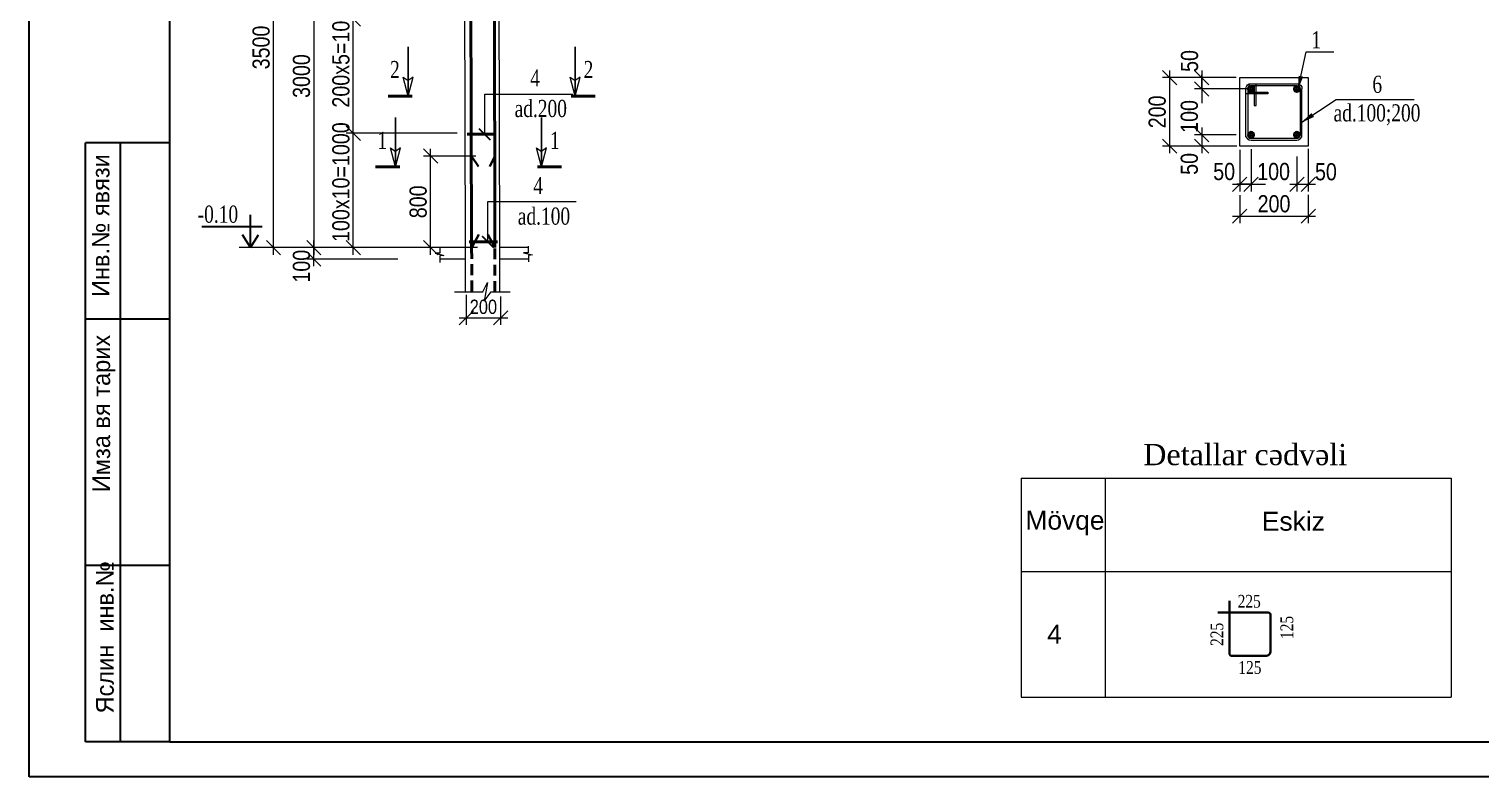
# Model space of a CAD drawing. Header units: millimetres. Extents: x -149347 to 251215, y -2929184 to -2541447.
# Drawn here: x -35444 to -10048, y -2742975 to -2729895 of the extents above; entities that cross this region are included whole.
import ezdxf

# ---------------------------------------------------------------- set-up
doc = ezdxf.new("R2010")
doc.units = ezdxf.units.MM
doc.linetypes.add('DASHED', pattern=[19.05, 12.7, -6.35])
for name, color, linetype, lineweight in [('(Text)', 7, 'Continuous', 0), ('ARMATUR', 7, 'Continuous', 30), ('cedvel  0.09', 7, 'Continuous', 13), ('Ishare xetleri', 95, 'Continuous', 5), ('olchu', 253, 'Continuous', 9), ('Xamut', 5, 'Continuous', 15), ('РАЗМЕРЫ', 80, 'Continuous', 9)]:
    doc.layers.add(name, color=color, linetype=linetype, lineweight=lineweight)
doc.layers.add('Text', color=7, linetype='Continuous')
doc.styles.add('400', font='times.ttf', dxfattribs={"width": 0.75, "height": 300})
doc.styles.add('75', font='txt.shx', dxfattribs={"width": 0.8, "height": 75})
doc.styles.add('Arial', font='arial.ttf')
doc.styles.add('CP_ATTR', font='A3TI(LA).TTF')
doc.styles.add('style1', font='A3TI(LA).TTF', dxfattribs={"height": 400})
doc.styles.add('style6', font='ARIALN.TTF', dxfattribs={"height": 300})
doc.styles.add('Times New  Roman', font='times.ttf')
doc.dimstyles.new('DIM_100', dxfattribs={"dimscale": 100, "dimtxt": 250, "dimasz": 2.5, "dimexe": 1.25, "dimexo": 0.625, "dimtad": 1, "dimdec": 0, "dimtxsty": 'style1', "dimblk": 'OBLIQUE', "dimcen": 2.5, "dimdle": 1.25, "dimclrd": 251, "dimclre": 251, "dimaunit": 1, "dimadec": 3, "dimazin": 0, "dimtfac": 1, "dimtdec": 0, "dimtmove": 1, "dimatfit": 3, "dimfxl": 1.25, "dimlwd": 5, "dimlwe": 5, "dimarcsym": 0})

# ---------------------------------------------------------------- blocks, each defined once
blk = doc.blocks.new('_Oblique')
at = {"color": 0, "linetype": 'ByBlock', "lineweight": -2}
blk.add_line((-0.5, -0.5), (0.5, 0.5), dxfattribs=at)
blk = doc.blocks.new('*D1392')
at = {"color": 251, "lineweight": 5, "ltscale": 80, "transparency": 16777216}
for p, q in [((-27797, -2734546), (-27797, -2735071)), ((-27197, -2734572), (-27197, -2735071))]:
    blk.add_line(p, q, dxfattribs=at)
at = {"color": 251, "linetype": 'ByBlock', "lineweight": 5, "ltscale": 80, "transparency": 16777216}
blk.add_line((-27922, -2734946), (-27072, -2734946), dxfattribs=at)
at = {"layer": 'Defpoints', "color": 0, "lineweight": 15, "ltscale": 80, "transparency": 16777216}
for p in [(-27797, -2734483), (-27197, -2734509), (-27197, -2734946)]:
    blk.add_point(p, dxfattribs=at)
at = {"color": 251, "lineweight": 5, "ltscale": 80, "transparency": 16777216, "xscale": 250, "yscale": 250, "zscale": 250, "rotation": 180}
blk.add_blockref('_Oblique', (-27797, -2734946), dxfattribs=at)
at = {"color": 251, "lineweight": 5, "ltscale": 80, "transparency": 16777216, "xscale": 250, "yscale": 250, "zscale": 250}
blk.add_blockref('_Oblique', (-27197, -2734946), dxfattribs=at)
at = {"color": 0, "lineweight": 15, "ltscale": 80, "transparency": 16777216, "insert": (-27497, -2734755), "char_height": 300, "attachment_point": 5, "style": 'style6'}
blk.add_mtext('{\\fArial Narrow|b0|i0|c238|p34;\\H0.83333x;200}', dxfattribs=at)
blk = doc.blocks.new('*D1394')
at = {"color": 251, "linetype": 'ByBlock', "lineweight": 5, "ltscale": 80, "transparency": 16777216}
blk.add_line((-30463, -2727593), (-30463, -2733843), dxfattribs=at)
at = {"color": 251, "lineweight": 5, "ltscale": 80, "transparency": 16777216}
for p, q in [((-30404, -2727718), (-30338, -2727718)), ((-30503, -2733718), (-30588, -2733718))]:
    blk.add_line(p, q, dxfattribs=at)
at = {"layer": 'Defpoints', "color": 0, "lineweight": 15, "ltscale": 80, "transparency": 16777216}
for p in [(-30466, -2727718), (-30463, -2733718), (-30441, -2733718)]:
    blk.add_point(p, dxfattribs=at)
at = {"color": 251, "lineweight": 5, "ltscale": 80, "transparency": 16777216, "xscale": 250, "yscale": 250, "zscale": 250}
for p, rotation in [((-30463, -2727718), 90), ((-30463, -2733718), 270)]:
    blk.add_blockref('_Oblique', p, dxfattribs=dict(at, rotation=rotation))
at = {"color": 0, "lineweight": 15, "ltscale": 80, "transparency": 16777216, "insert": (-30678, -2730718), "char_height": 300, "attachment_point": 5, "rotation": 90, "style": 'style6'}
blk.add_mtext('3000', dxfattribs=at)
blk = doc.blocks.new('*D1395')
at = {"color": 251, "lineweight": 5, "ltscale": 80, "transparency": 16777216}
for p, q in [((-31112, -2726718), (-31293, -2726718)), ((-31063, -2733718), (-31293, -2733718))]:
    blk.add_line(p, q, dxfattribs=at)
at = {"color": 251, "linetype": 'ByBlock', "lineweight": 5, "ltscale": 80, "transparency": 16777216}
blk.add_line((-31168, -2733843), (-31168, -2726593), dxfattribs=at)
at = {"layer": 'Defpoints', "color": 0, "lineweight": 15, "ltscale": 80, "transparency": 16777216}
for p in [(-31168, -2726718), (-31049, -2726718), (-31001, -2733718)]:
    blk.add_point(p, dxfattribs=at)
at = {"color": 251, "lineweight": 5, "ltscale": 80, "transparency": 16777216, "xscale": 250, "yscale": 250, "zscale": 250}
for p, rotation in [((-31168, -2726718), 90), ((-31168, -2733718), 270)]:
    blk.add_blockref('_Oblique', p, dxfattribs=dict(at, rotation=rotation))
at = {"color": 0, "lineweight": 15, "ltscale": 80, "transparency": 16777216, "insert": (-31384, -2730218), "char_height": 300, "attachment_point": 5, "rotation": 90, "style": 'style6'}
blk.add_mtext('3500', dxfattribs=at)
blk = doc.blocks.new('*D1396')
at = {"color": 251, "linetype": 'ByBlock', "lineweight": 5, "ltscale": 80, "transparency": 16777216}
blk.add_line((-30463, -2734043), (-30463, -2733593), dxfattribs=at)
at = {"color": 251, "lineweight": 5, "ltscale": 80, "transparency": 16777216}
for p, q in [((-28996, -2733718), (-30588, -2733718)), ((-28996, -2733918), (-30588, -2733918))]:
    blk.add_line(p, q, dxfattribs=at)
at = {"layer": 'Defpoints', "color": 0, "lineweight": 15, "ltscale": 80, "transparency": 16777216}
for p in [(-30463, -2733718), (-28933, -2733718), (-28933, -2733918)]:
    blk.add_point(p, dxfattribs=at)
at = {"color": 251, "lineweight": 5, "ltscale": 80, "transparency": 16777216, "xscale": 250, "yscale": 250, "zscale": 250}
for p, rotation in [((-30463, -2733718), 90), ((-30463, -2733918), 270)]:
    blk.add_blockref('_Oblique', p, dxfattribs=dict(at, rotation=rotation))
at = {"color": 0, "lineweight": 15, "ltscale": 80, "transparency": 16777216, "insert": (-30678, -2734043), "char_height": 300, "attachment_point": 5, "rotation": 90, "style": 'style6'}
blk.add_mtext('100', dxfattribs=at)
blk = doc.blocks.new('*D1397')
at = {"color": 251, "lineweight": 5, "ltscale": 80, "transparency": 16777216}
for p, q in [((-27629, -2732117), (-28546, -2732117)), ((-28434, -2733718), (-28546, -2733718))]:
    blk.add_line(p, q, dxfattribs=at)
at = {"color": 251, "linetype": 'ByBlock', "lineweight": 5, "ltscale": 80, "transparency": 16777216}
blk.add_line((-28421, -2733843), (-28421, -2731992), dxfattribs=at)
at = {"layer": 'Defpoints', "color": 0, "lineweight": 15, "ltscale": 80, "transparency": 16777216}
for p in [(-28421, -2732117), (-27566, -2732117), (-28372, -2733718)]:
    blk.add_point(p, dxfattribs=at)
at = {"color": 251, "lineweight": 5, "ltscale": 80, "transparency": 16777216, "xscale": 250, "yscale": 250, "zscale": 250}
for p, rotation in [((-28421, -2732117), 90), ((-28421, -2733718), 270)]:
    blk.add_blockref('_Oblique', p, dxfattribs=dict(at, rotation=rotation))
at = {"color": 0, "lineweight": 15, "ltscale": 80, "transparency": 16777216, "insert": (-28637, -2732917), "char_height": 300, "attachment_point": 5, "rotation": 90, "style": 'style6'}
blk.add_mtext('{\\fArial Narrow|b0|i0|c238|p34;8}00', dxfattribs=at)
blk = doc.blocks.new('*D1380')
at = {"color": 251, "linetype": 'ByBlock', "lineweight": 5, "ltscale": 80, "transparency": 16777216}
blk.add_line((-29772, -2733843), (-29772, -2731593), dxfattribs=at)
at = {"color": 251, "lineweight": 5, "ltscale": 80, "transparency": 16777216}
for p, q in [((-27955, -2731718), (-29897, -2731718)), ((-27601, -2733718), (-29897, -2733718))]:
    blk.add_line(p, q, dxfattribs=at)
at = {"layer": 'Defpoints', "color": 0, "lineweight": 15, "ltscale": 80, "transparency": 16777216}
for p in [(-29772, -2731718), (-27893, -2731718), (-27538, -2733718)]:
    blk.add_point(p, dxfattribs=at)
at = {"color": 251, "lineweight": 5, "ltscale": 80, "transparency": 16777216, "xscale": 250, "yscale": 250, "zscale": 250}
for p, rotation in [((-29772, -2731718), 90), ((-29772, -2733718), 270)]:
    blk.add_blockref('_Oblique', p, dxfattribs=dict(at, rotation=rotation))
at = {"color": 0, "lineweight": 15, "ltscale": 80, "transparency": 16777216, "insert": (-29988, -2732573), "char_height": 300, "attachment_point": 5, "rotation": 90, "style": 'style6'}
blk.add_mtext('{\\fArial Narrow|b0|i0|c238|p34;100x10=}1000', dxfattribs=at)
blk = doc.blocks.new('*D1382')
at = {"color": 251, "linetype": 'ByBlock', "lineweight": 5, "ltscale": 80, "transparency": 16777216}
blk.add_line((-29772, -2731843), (-29772, -2729593), dxfattribs=at)
at = {"color": 251, "lineweight": 5, "ltscale": 80, "transparency": 16777216}
for p, q in [((-27601, -2729718), (-29897, -2729718)), ((-27955, -2731718), (-29897, -2731718))]:
    blk.add_line(p, q, dxfattribs=at)
at = {"layer": 'Defpoints', "color": 0, "lineweight": 15, "ltscale": 80, "transparency": 16777216}
for p in [(-29772, -2729718), (-27538, -2729718), (-27893, -2731718)]:
    blk.add_point(p, dxfattribs=at)
at = {"color": 251, "lineweight": 5, "ltscale": 80, "transparency": 16777216, "xscale": 250, "yscale": 250, "zscale": 250}
for p, rotation in [((-29772, -2729718), 90), ((-29772, -2731718), 270)]:
    blk.add_blockref('_Oblique', p, dxfattribs=dict(at, rotation=rotation))
at = {"color": 0, "lineweight": 15, "ltscale": 80, "transparency": 16777216, "insert": (-29988, -2730318), "char_height": 300, "attachment_point": 5, "rotation": 90, "style": 'style6'}
blk.add_mtext('{\\fArial Narrow|b0|i0|c238|p34;200x5=}1000', dxfattribs=at)
blk = doc.blocks.new('*D1365')
at = {"color": 251, "linetype": 'ByBlock', "lineweight": 5, "ltscale": 15, "transparency": 16777216}
blk.add_line((-15494, -2730619), (-15494, -2732069), dxfattribs=at)
at = {"color": 251, "lineweight": 5, "ltscale": 15, "transparency": 16777216}
for p, q in [((-14878, -2730744), (-15619, -2730744)), ((-14875, -2731944), (-15619, -2731944))]:
    blk.add_line(p, q, dxfattribs=at)
at = {"layer": 'Defpoints', "color": 0, "lineweight": 15, "ltscale": 15, "transparency": 16777216}
for p in [(-14815, -2730744), (-15494, -2731944), (-14813, -2731944)]:
    blk.add_point(p, dxfattribs=at)
at = {"color": 251, "lineweight": 5, "ltscale": 15, "transparency": 16777216, "xscale": 250, "yscale": 250, "zscale": 250}
for p, rotation in [((-15494, -2730744), 90), ((-15494, -2731944), 270)]:
    blk.add_blockref('_Oblique', p, dxfattribs=dict(at, rotation=rotation))
at = {"color": 0, "lineweight": 15, "ltscale": 15, "transparency": 16777216, "insert": (-15710, -2731344), "char_height": 300, "attachment_point": 5, "rotation": 90, "style": 'style6'}
blk.add_mtext('{\\fArial Narrow|b0|i0|c238|p34;200}', dxfattribs=at)
blk = doc.blocks.new('*D1366')
at = {"color": 251, "linetype": 'ByBlock', "lineweight": 5, "ltscale": 15, "transparency": 16777216}
blk.add_line((-14933, -2730619), (-14933, -2731069), dxfattribs=at)
at = {"color": 251, "lineweight": 5, "ltscale": 15, "transparency": 16777216}
for p, q in [((-14331, -2730744), (-15058, -2730744)), ((-14323, -2730944), (-15058, -2730944))]:
    blk.add_line(p, q, dxfattribs=at)
at = {"layer": 'Defpoints', "color": 0, "lineweight": 15, "ltscale": 15, "transparency": 16777216}
for p in [(-14268, -2730744), (-14933, -2730944), (-14260, -2730944)]:
    blk.add_point(p, dxfattribs=at)
at = {"color": 251, "lineweight": 5, "ltscale": 15, "transparency": 16777216, "xscale": 250, "yscale": 250, "zscale": 250}
for p, rotation in [((-14933, -2730744), 90), ((-14933, -2730944), 270)]:
    blk.add_blockref('_Oblique', p, dxfattribs=dict(at, rotation=rotation))
at = {"color": 0, "lineweight": 15, "ltscale": 15, "transparency": 16777216, "insert": (-15144, -2730454), "char_height": 300, "attachment_point": 5, "rotation": 90, "style": 'style6'}
blk.add_mtext('{\\fArial Narrow|b0|i0|c238|p34;50}', dxfattribs=at)
blk = doc.blocks.new('*D1367')
at = {"color": 251, "linetype": 'ByBlock', "lineweight": 5, "ltscale": 15, "transparency": 16777216}
blk.add_line((-14933, -2731619), (-14933, -2732069), dxfattribs=at)
at = {"color": 251, "lineweight": 5, "ltscale": 15, "transparency": 16777216}
for p, q in [((-14331, -2731744), (-15058, -2731744)), ((-14317, -2731944), (-15058, -2731944))]:
    blk.add_line(p, q, dxfattribs=at)
at = {"layer": 'Defpoints', "color": 0, "lineweight": 15, "ltscale": 15, "transparency": 16777216}
for p in [(-14268, -2731744), (-14933, -2731944), (-14255, -2731944)]:
    blk.add_point(p, dxfattribs=at)
at = {"color": 251, "lineweight": 5, "ltscale": 15, "transparency": 16777216, "xscale": 250, "yscale": 250, "zscale": 250}
for p, rotation in [((-14933, -2731744), 90), ((-14933, -2731944), 270)]:
    blk.add_blockref('_Oblique', p, dxfattribs=dict(at, rotation=rotation))
at = {"color": 0, "lineweight": 15, "ltscale": 15, "transparency": 16777216, "insert": (-15148, -2732254), "char_height": 300, "attachment_point": 5, "rotation": 90, "style": 'style6'}
blk.add_mtext('{\\fArial Narrow|b0|i0|c238|p34;50}', dxfattribs=at)
blk = doc.blocks.new('*D1368')
at = {"color": 251, "lineweight": 5, "ltscale": 15, "transparency": 16777216}
for p, q in [((-14268, -2732799), (-14268, -2733293)), ((-13068, -2732796), (-13068, -2733293))]:
    blk.add_line(p, q, dxfattribs=at)
at = {"color": 251, "linetype": 'ByBlock', "lineweight": 5, "ltscale": 15, "transparency": 16777216}
blk.add_line((-14393, -2733168), (-12943, -2733168), dxfattribs=at)
at = {"layer": 'Defpoints', "color": 0, "lineweight": 15, "ltscale": 15, "transparency": 16777216}
for p in [(-14268, -2732736), (-13068, -2732734), (-13068, -2733168)]:
    blk.add_point(p, dxfattribs=at)
at = {"color": 251, "lineweight": 5, "ltscale": 15, "transparency": 16777216, "xscale": 250, "yscale": 250, "zscale": 250, "rotation": 180}
blk.add_blockref('_Oblique', (-14268, -2733168), dxfattribs=at)
at = {"color": 251, "lineweight": 5, "ltscale": 15, "transparency": 16777216, "xscale": 250, "yscale": 250, "zscale": 250}
blk.add_blockref('_Oblique', (-13068, -2733168), dxfattribs=at)
at = {"color": 0, "lineweight": 15, "ltscale": 15, "transparency": 16777216, "insert": (-13668, -2732953), "char_height": 300, "attachment_point": 5, "style": 'style6'}
blk.add_mtext('{\\fArial Narrow|b0|i0|c238|p34;200}', dxfattribs=at)
blk = doc.blocks.new('*D1369')
at = {"color": 251, "lineweight": 5, "ltscale": 15, "transparency": 16777216}
for p, q in [((-14268, -2732007), (-14268, -2732734)), ((-14068, -2731999), (-14068, -2732734))]:
    blk.add_line(p, q, dxfattribs=at)
at = {"color": 251, "linetype": 'ByBlock', "lineweight": 5, "ltscale": 15, "transparency": 16777216}
blk.add_line((-14393, -2732609), (-13943, -2732609), dxfattribs=at)
at = {"layer": 'Defpoints', "color": 0, "lineweight": 15, "ltscale": 15, "transparency": 16777216}
for p in [(-14268, -2731944), (-14068, -2731937), (-14068, -2732609)]:
    blk.add_point(p, dxfattribs=at)
at = {"color": 251, "lineweight": 5, "ltscale": 15, "transparency": 16777216, "xscale": 250, "yscale": 250, "zscale": 250, "rotation": 180}
blk.add_blockref('_Oblique', (-14268, -2732609), dxfattribs=at)
at = {"color": 251, "lineweight": 5, "ltscale": 15, "transparency": 16777216, "xscale": 250, "yscale": 250, "zscale": 250}
blk.add_blockref('_Oblique', (-14068, -2732609), dxfattribs=at)
at = {"color": 0, "lineweight": 15, "ltscale": 15, "transparency": 16777216, "insert": (-14540, -2732389), "char_height": 300, "attachment_point": 5, "style": 'style6'}
blk.add_mtext('{\\fArial Narrow|b0|i0|c238|p34;50}', dxfattribs=at)
blk = doc.blocks.new('*D1370')
at = {"color": 251, "lineweight": 5, "ltscale": 15, "transparency": 16777216}
for p, q in [((-13268, -2732124), (-13268, -2732734)), ((-13068, -2731993), (-13068, -2732734))]:
    blk.add_line(p, q, dxfattribs=at)
at = {"color": 251, "linetype": 'ByBlock', "lineweight": 5, "ltscale": 15, "transparency": 16777216}
blk.add_line((-13393, -2732609), (-12943, -2732609), dxfattribs=at)
at = {"layer": 'Defpoints', "color": 0, "lineweight": 15, "ltscale": 15, "transparency": 16777216}
for p in [(-13268, -2732062), (-13068, -2731931), (-13068, -2732609)]:
    blk.add_point(p, dxfattribs=at)
at = {"color": 251, "lineweight": 5, "ltscale": 15, "transparency": 16777216, "xscale": 250, "yscale": 250, "zscale": 250, "rotation": 180}
blk.add_blockref('_Oblique', (-13268, -2732609), dxfattribs=at)
at = {"color": 251, "lineweight": 5, "ltscale": 15, "transparency": 16777216, "xscale": 250, "yscale": 250, "zscale": 250}
blk.add_blockref('_Oblique', (-13068, -2732609), dxfattribs=at)
at = {"color": 0, "lineweight": 15, "ltscale": 15, "transparency": 16777216, "insert": (-12760, -2732393), "char_height": 300, "attachment_point": 5, "style": 'style6'}
blk.add_mtext('{\\fArial Narrow|b0|i0|c238|p34;50}', dxfattribs=at)
blk = doc.blocks.new('*D1371')
at = {"color": 251, "lineweight": 5, "ltscale": 15, "transparency": 16777216}
blk.add_line((-14068, -2732124), (-14068, -2732734), dxfattribs=at)
blk.add_line((-14068, -2732124), (-14068, -2732734), dxfattribs=at)
at = {"color": 251, "linetype": 'ByBlock', "lineweight": 5, "ltscale": 15, "transparency": 16777216}
for q in [(-14318, -2732609), (-13818, -2732609)]:
    blk.add_line((-14068, -2732609), q, dxfattribs=at)
at = {"layer": 'Defpoints', "color": 0, "lineweight": 15, "ltscale": 15, "transparency": 16777216}
for p in [(-14068, -2732062), (-14068, -2732062), (-14068, -2732609)]:
    blk.add_point(p, dxfattribs=at)
at = {"color": 251, "lineweight": 5, "ltscale": 15, "transparency": 16777216, "xscale": 250, "yscale": 250, "zscale": 250}
blk.add_blockref('_Oblique', (-14068, -2732609), dxfattribs=at)
at = {"color": 251, "lineweight": 5, "ltscale": 15, "transparency": 16777216, "xscale": 250, "yscale": 250, "zscale": 250, "rotation": 180}
blk.add_blockref('_Oblique', (-14068, -2732609), dxfattribs=at)
at = {"color": 0, "lineweight": 15, "ltscale": 15, "transparency": 16777216, "insert": (-13675, -2732389), "char_height": 300, "attachment_point": 5, "style": 'style6'}
blk.add_mtext('{\\fArial Narrow|b0|i0|c238|p34;100}', dxfattribs=at)
blk = doc.blocks.new('*D1372')
at = {"color": 251, "linetype": 'ByBlock', "lineweight": 5, "ltscale": 15, "transparency": 16777216}
for q in [(-14933, -2730694), (-14933, -2731194)]:
    blk.add_line((-14933, -2730944), q, dxfattribs=at)
at = {"color": 251, "lineweight": 5, "ltscale": 15, "transparency": 16777216}
for p in [(-14131, -2730944), (-14448, -2730944)]:
    blk.add_line(p, (-15058, -2730944), dxfattribs=at)
at = {"layer": 'Defpoints', "color": 0, "lineweight": 15, "ltscale": 15, "transparency": 16777216}
for p in [(-14933, -2730944), (-14385, -2730944), (-14068, -2730944)]:
    blk.add_point(p, dxfattribs=at)
at = {"color": 251, "lineweight": 5, "ltscale": 15, "transparency": 16777216, "xscale": 250, "yscale": 250, "zscale": 250}
for rotation in [90, 270]:
    blk.add_blockref('_Oblique', (-14933, -2730944), dxfattribs=dict(at, rotation=rotation))
at = {"color": 0, "lineweight": 15, "ltscale": 15, "transparency": 16777216, "insert": (-15148, -2731424), "char_height": 300, "attachment_point": 5, "rotation": 90, "style": 'style6'}
blk.add_mtext('{\\fArial Narrow|b0|i0|c238|p34;100}', dxfattribs=at)
blk = doc.blocks.new('mekteb')
at = {"color": 0, "lineweight": 25}
for p, q in [((99643, -1849866), (99643, -1821466)), ((139843, -1849866), (99643, -1849866))]:
    blk.add_line(p, q, dxfattribs=at)
at = {"color": 0, "lineweight": 25, "ltscale": 15}
for q in [(101643, -1821966), (139343, -1849366)]:
    blk.add_line((101643, -1849366), q, dxfattribs=at)
at = {"lineweight": 25, "ltscale": 0.25}
for p, q in [((100443, -1849366), (100443, -1840866)), ((100943, -1849367), (100943, -1840866))]:
    blk.add_line(p, q, dxfattribs=at)
at = {"lineweight": 25}
for p, q in [((101643, -1840866), (100443, -1840866)), ((101645, -1843366), (100445, -1843366)), ((101645, -1846866), (100445, -1846866)), ((101643, -1849366), (100443, -1849366))]:
    blk.add_line(p, q, dxfattribs=at)
at = {"lineweight": 25, "char_height": 250.01, "width": 5960.07, "attachment_point": 1, "rotation": 90, "style": 'CP_ATTR'}
for s, insert in [('\\pt3143;Инв.№ явязи', (100535, -1843053)), ('\\pt3143;Имза вя тарих', (100544, -1845823)), ('\\pt3143;Яслин  инв.№', (100595, -1848965))]:
    blk.add_mtext(s, dxfattribs=dict(at, insert=insert))

msp = doc.modelspace()

# ---------------------------------------------------------------- hatches: boundary and pattern name
at = {"layer": 'Xamut'}
h = msp.add_hatch(dxfattribs=at)
h.set_pattern_fill('ANGLE', color=256, scale=4, style=0)
h.set_pattern_definition([(360, (-14018.043, -2730894.22), (7e-15, 27.94), [20.32, -7.62]), (90, (-14018.043, -2730894.22), (-27.94, 8e-15), [20.32, -7.62])])
edge = h.paths.add_edge_path()
edge.add_arc((-14068.04276, -2730944.21894), 50, 360, 720)
h = msp.add_hatch(dxfattribs=at)
h.set_pattern_fill('ANGLE', color=256, scale=4, style=0)
h.set_pattern_definition([(360, (-13218.043, -2730894.22), (7e-15, 27.94), [20.32, -7.62]), (90, (-13218.043, -2730894.22), (-27.94, 8e-15), [20.32, -7.62])])
edge = h.paths.add_edge_path()
edge.add_arc((-13268.04276, -2730944.21894), 50, 360, 720)
h = msp.add_hatch(dxfattribs=at)
h.set_pattern_fill('ANGLE', color=256, scale=4, style=0)
h.set_pattern_definition([(360, (-14018.043, -2731694.22), (7e-15, 27.94), [20.32, -7.62]), (90, (-14018.043, -2731694.22), (-27.94, 8e-15), [20.32, -7.62])])
edge = h.paths.add_edge_path()
edge.add_arc((-14068.04276, -2731744.21894), 50, 0, 360)
h = msp.add_hatch(dxfattribs=at)
h.set_pattern_fill('ANGLE', color=256, scale=4, style=0)
h.set_pattern_definition([(360, (-13218.043, -2731694.22), (7e-15, 27.94), [20.32, -7.62]), (90, (-13218.043, -2731694.22), (-27.94, 8e-15), [20.32, -7.62])])
edge = h.paths.add_edge_path()
edge.add_arc((-13268.04276, -2731744.21894), 50, 360, 720)

# ---------------------------------------------------------------- linework, layer by layer
at = {"color": 7, "lineweight": 40, "ltscale": 80}
for p, q in [((-27297.94796, -2733718.07921), (-27316.6199, -2712348.83146)), ((-27702.11691, -2733718.04048), (-27721.94013, -2728130.13159)), ((-27781.69791, -2731735.2234), (-27281.69791, -2731735.2234)), ((-27747.77856, -2733617.53859), (-27247.77856, -2733617.53859))]:
    msp.add_line(p, q, dxfattribs=at)
at = {"color": 7, "lineweight": 9, "ltscale": 80}
for p, q in [((-27811.31958, -2733717.53859), (-27821.94461, -2728130.13159)), ((-27212.14125, -2733717.53859), (-27221.94461, -2728130.13159)), ((-27811.31958, -2733717.53859), (-28907.82705, -2733717.53859)), ((-27812.14125, -2733917.53859), (-28258.49032, -2733917.53859)), ((-26711.24111, -2733717.53859), (-27212.14125, -2733717.53859)), ((-26710.70517, -2733917.53859), (-27212.14125, -2733917.53859))]:
    msp.add_line(p, q, dxfattribs=at)
at = {"color": 3, "lineweight": 30, "ltscale": 15}
for p, q in [((-27581.8627, -2732302.01115), (-27703.89039, -2732117.23116)), ((-27385.96899, -2732301.70752), (-27298.94838, -2732116.92754)), ((-27578.1521, -2733490.00516), (-27700.17979, -2733718.07696)), ((-27417.40503, -2733490.00516), (-27295.37734, -2733718.07696))]:
    msp.add_line(p, q, dxfattribs=at)
at = {"color": 0}
for q in [(-31571.3017, -2733142.03914), (-31571.3017, -2733304.84866)]:
    msp.add_line((-31571.3017, -2733717.53859), q, dxfattribs=at)
at = {"color": 7}
msp.add_line((-31366.9067, -2733357.02393), (-32419.54228, -2733357.02393), dxfattribs=at)
at = {"color": 7, "lineweight": 15, "ltscale": 80}
msp.add_line((-30136.99419, -2733717.53859), (-31771.03251, -2733717.53859), dxfattribs=at)
msp.add_line((-30136.99419, -2733717.53859), (-31771.03251, -2733717.53859), dxfattribs=at)
msp.add_line((-30136.99419, -2733717.53859), (-31771.03251, -2733717.53859), dxfattribs=at)
at = {"color": 1, "lineweight": 15, "ltscale": 15}
for p, q in [((-27812.14125, -2733917.53859), (-27812.14125, -2733718.07696)), ((-27812.14125, -2734483.05506), (-27812.14125, -2733917.53859)), ((-27212.14125, -2733917.53859), (-27212.14125, -2733717.53859)), ((-27212.14125, -2734493.11876), (-27212.14125, -2733917.53859))]:
    msp.add_line(p, q, dxfattribs=at)
at = {"color": 7, "linetype": 'DASHED', "lineweight": 40, "ltscale": 15}
for p, q in [((-27696.52843, -2734485.48267), (-27702.11691, -2733718.04048)), ((-27296.56484, -2734493.11876), (-27297.94796, -2733718.07921))]:
    msp.add_line(p, q, dxfattribs=at)
at = {"color": 7, "lineweight": 15, "ltscale": 80}
msp.add_lwpolyline([(-14268.04276, -2730744.21894), (-13068.04276, -2730744.21894), (-13068.04276, -2731944.21894), (-14268.04276, -2731944.21894), (-14268.04276, -2730744.21894)], dxfattribs=at)
at = {"color": 7, "ltscale": 15}
for points in [[(-31571.3017, -2733717.53859), (-31709.90361, -2733493.19457)], [(-31571.3017, -2733717.53859), (-31709.90361, -2733493.19457)], [(-31571.3017, -2733717.53859), (-31432.69978, -2733493.19457)], [(-31571.3017, -2733717.53859), (-31432.69978, -2733493.19457)]]:
    msp.add_lwpolyline(points, dxfattribs=at)
at = {"color": 1, "lineweight": 15, "ltscale": 15}
for points in [[(-28259.02626, -2733703.1607), (-28259.02626, -2733816.6019), (-28342.57891, -2733816.6019), (-28188.00187, -2733853.75213), (-28258.49032, -2733863.63663), (-28258.49032, -2733977.30342)], [(-26711.24111, -2733693.67345), (-26711.24111, -2733807.11466), (-26794.79376, -2733807.11466), (-26640.21672, -2733844.26489), (-26710.70517, -2733854.14939), (-26710.70517, -2733967.81617)]]:
    msp.add_lwpolyline(points, dxfattribs=at)
at = {"color": 7, "lineweight": 9, "ltscale": 80}
msp.add_lwpolyline([(-28002.63314, -2734493.11876), (-27507.83718, -2734493.11876), (-27422.91955, -2734328.08201), (-27481.28204, -2734652.73825), (-27358.7166, -2734493.11876), (-27029.79316, -2734493.11876)], dxfattribs=at)
at = {"layer": 'ARMATUR'}
msp.add_lwpolyline([(-13969.47099, -2740099.40442), (-13770.32333, -2740099.40442), (-13751.65589, -2740103.42064), (-13733.85557, -2740118.16043), (-13726.44033, -2740141.51371), (-13726.44033, -2740771.14978, -0.4142135624), (-13814.44033, -2740859.14978), (-14390.81381, -2740859.14978), (-14398.14461, -2740859.14978), (-14412.91143, -2740859.14978), (-14423.85047, -2740854.21326), (-14435.83808, -2740845.33343), (-14443.85654, -2740829.16184), (-14446.32867, -2740814.92386), (-14446.32867, -2739894.60442)], format="xyb", dxfattribs=at)
msp.add_lwpolyline([(-14651.12867, -2740099.40442), (-13778.99397, -2740099.40442)], dxfattribs=at)
msp.add_lwpolyline([(-14651.12867, -2740099.40442), (-13778.99397, -2740099.40442)], dxfattribs=at)
at = {"layer": 'cedvel  0.09', "lineweight": 20}
for p, q in [((-18092.09969, -2737749.74347), (-10571.64314, -2737749.74347)), ((-18092.09969, -2737749.74347), (-18092.09969, -2741578.29199)), ((-18092.09969, -2737749.74347), (-10571.64314, -2737749.74347)), ((-18092.09969, -2737749.74347), (-18092.09969, -2741578.29199)), ((-16618.26509, -2737749.74347), (-16618.26509, -2741578.29199)), ((-16618.26509, -2737749.74347), (-16618.26509, -2741578.29199)), ((-10571.64314, -2737749.74347), (-10571.64314, -2741578.29199)), ((-10571.64314, -2737749.74347), (-10571.64314, -2741578.29199)), ((-18092.09969, -2739379.94347), (-10571.64314, -2739379.94347)), ((-18092.09969, -2739379.94347), (-10571.64314, -2739379.94347)), ((-18092.09969, -2739379.94347), (-10571.64314, -2739379.94347)), ((-18092.09969, -2741578.29199), (-10571.64314, -2741578.29199)), ((-18092.09969, -2741578.29199), (-10571.64314, -2741578.29199)), ((-18092.09969, -2741578.29199), (-10571.64314, -2741578.29199))]:
    msp.add_line(p, q, dxfattribs=at)
at = {"layer": 'Ishare xetleri', "color": 251, "lineweight": 9}
for p, q in [((-14146.05535, -2730890.92524), (-14131.90153, -2730873.00839)), ((-14131.90153, -2730873.00839), (-14103.28939, -2730855.06344)), ((-14125.85258, -2730927.46491), (-14091.90153, -2730873.00839)), ((-14103.28939, -2730855.06344), (-14068.35714, -2730851.10691)), ((-13267.50518, -2730851.10691), (-13238.10718, -2730856.33083)), ((-13238.10718, -2730856.33083), (-13204.93994, -2730876.15489)), ((-14159.33414, -2730937.92161), (-14156.55877, -2730914.75531)), ((-14156.55877, -2730914.75531), (-14146.05535, -2730890.92524)), ((-14110.21719, -2730897.18136), (-14092.45429, -2730886.04083)), ((-14092.45429, -2730886.04083), (-14066.55071, -2730883.10691)), ((-13270.32622, -2730883.10691), (-13249.48562, -2730886.81021)), ((-13249.48562, -2730886.81021), (-13227.51904, -2730899.93964)), ((-13227.51904, -2730899.93964), (-13214.18501, -2730919.82327)), ((-13214.18501, -2730919.82327), (-13211.48857, -2730942.29249)), ((-13204.93994, -2730876.15489), (-13183.32845, -2730908.38181)), ((-13183.32845, -2730908.38181), (-13179.48857, -2730940.37926)), ((-14159.33414, -2731780.70346), (-14131.90153, -2731815.42948)), ((-14131.90153, -2731815.42948), (-14103.28939, -2731833.37443)), ((-14127.33414, -2731748.60625), (-14124.37102, -2731773.33966)), ((-14124.37102, -2731773.33966), (-14110.21719, -2731791.25651)), ((-14110.21719, -2731791.25651), (-14092.45429, -2731802.39704)), ((-14103.28939, -2731833.37443), (-14068.35714, -2731837.33096)), ((-14092.45429, -2731802.39704), (-14066.55071, -2731805.33096)), ((-13270.32622, -2731805.33096), (-13249.48562, -2731801.62766)), ((-13267.50518, -2731837.33096), (-13238.10718, -2731832.10704)), ((-13249.48562, -2731801.62766), (-13227.51904, -2731788.49823)), ((-13238.10718, -2731832.10704), (-13204.93994, -2731812.28298)), ((-13227.51904, -2731788.49823), (-13214.18501, -2731768.6146)), ((-13214.18501, -2731768.6146), (-13211.48857, -2731746.14538)), ((-13204.93994, -2731812.28298), (-13183.32845, -2731780.05606)), ((-13183.32845, -2731780.05606), (-13179.48857, -2731748.05861))]:
    msp.add_line(p, q, dxfattribs=at)
at = {"layer": 'Ishare xetleri', "color": 251, "lineweight": 9, "ltscale": 50}
for p, q in [((-14068.35714, -2730851.10691), (-13267.50518, -2730851.10691)), ((-14159.33414, -2731780.70346), (-14159.33414, -2730937.92161)), ((-14125.85258, -2730927.46491), (-14127.33414, -2731748.60625)), ((-14066.55071, -2730883.10691), (-13270.32622, -2730883.10691)), ((-13211.48857, -2730942.29249), (-13211.48857, -2731746.14538)), ((-13179.48857, -2731748.05861), (-13179.48857, -2730940.37926)), ((-14068.35714, -2731837.33096), (-13267.50518, -2731837.33096)), ((-14066.55071, -2731805.33096), (-13270.32622, -2731805.33096))]:
    msp.add_line(p, q, dxfattribs=at)
at = {"layer": 'Ishare xetleri', "color": 251, "lineweight": 15, "elevation": 0}
for points in [[(-28810.72623, -2731067.04339), (-28810.72623, -2730206.88339), (-28810.72623, -2731067.04339), (-28897.82525, -2730735.3589), (-28810.72623, -2730797.25061)], [(-28810.72623, -2731067.04339), (-28810.72623, -2730206.88339), (-28810.72623, -2731067.04339), (-28723.62721, -2730735.3589), (-28810.72623, -2730797.25061)], [(-25892.61044, -2731067.04339), (-25892.61044, -2730206.88339), (-25892.61044, -2731067.04339), (-25979.70946, -2730735.3589), (-25892.61044, -2730797.25061)], [(-25892.61044, -2731067.04339), (-25892.61044, -2730206.88339), (-25892.61044, -2731067.04339), (-25979.70946, -2730735.3589), (-25892.61044, -2730797.25061)], [(-25892.61044, -2731067.04339), (-25892.61044, -2730206.88339), (-25892.61044, -2731067.04339), (-25805.51142, -2730735.3589), (-25892.61044, -2730797.25061)], [(-25892.61044, -2731067.04339), (-25892.61044, -2730206.88339), (-25892.61044, -2731067.04339), (-25805.51142, -2730735.3589), (-25892.61044, -2730797.25061)], [(-29031.89928, -2732304.93709), (-29031.89928, -2731444.77709), (-29031.89928, -2732304.93709), (-29118.9983, -2731973.2526), (-29031.89928, -2732035.14431)], [(-29031.89928, -2732304.93709), (-29031.89928, -2731444.77709), (-29031.89928, -2732304.93709), (-28944.80026, -2731973.2526), (-29031.89928, -2732035.14431)], [(-26481.79366, -2732304.93709), (-26481.79366, -2731444.77709), (-26481.79366, -2732304.93709), (-26568.89268, -2731973.2526), (-26481.79366, -2732035.14431)], [(-26481.79366, -2732304.93709), (-26481.79366, -2731444.77709), (-26481.79366, -2732304.93709), (-26568.89268, -2731973.2526), (-26481.79366, -2732035.14431)], [(-26481.79366, -2732304.93709), (-26481.79366, -2731444.77709), (-26481.79366, -2732304.93709), (-26394.69464, -2731973.2526), (-26481.79366, -2732035.14431)], [(-26481.79366, -2732304.93709), (-26481.79366, -2731444.77709), (-26481.79366, -2732304.93709), (-26394.69464, -2731973.2526), (-26481.79366, -2732035.14431)]]:
    msp.add_lwpolyline(points, dxfattribs=at)
at = {"layer": 'Ishare xetleri', "color": 251, "lineweight": 9, "ltscale": 50}
for points in [[(-14014.21216, -2730883.10691), (-14014.21216, -2731229.94567), (-13982.21216, -2731229.94567), (-13982.21216, -2730851.10691)], [(-14127.33414, -2730998.04954), (-13775.629, -2730998.04954), (-13775.629, -2731030.04954), (-14159.33414, -2731030.04954)]]:
    msp.add_lwpolyline(points, dxfattribs=at)
at = {"layer": 'olchu', "lineweight": 40}
for p, q in [((-28739.90608, -2731067.04339, 0), (-29161.96237, -2731067.04339, 0)), ((-28739.90608, -2731067.04339, 0), (-29161.96237, -2731067.04339, 0)), ((-25963.43059, -2731067.04339, 0), (-25541.37431, -2731067.04339, 0)), ((-28961.07913, -2732304.93709, 0), (-29383.13542, -2732304.93709, 0)), ((-28961.07913, -2732304.93709, 0), (-29383.13542, -2732304.93709, 0)), ((-26552.61381, -2732304.93709, 0), (-26130.55753, -2732304.93709, 0))]:
    msp.add_line(p, q, dxfattribs=at)
at = {"layer": 'Xamut', "lineweight": 30}
for centre in [(-14068.04276, -2730944.21894), (-13268.04276, -2730944.21894), (-14068.04276, -2731744.21894), (-13268.04276, -2731744.21894)]:
    msp.add_circle(centre, 50, dxfattribs=at)

# ---------------------------------------------------------------- block references
at = {"lineweight": 15, "xscale": 1.231989664189701, "yscale": 1.231989664189701, "zscale": 1.231989664189701}
msp.add_blockref('mekteb', (-158203.61481, -463958.88206), dxfattribs=at)

# ---------------------------------------------------------------- texts
at = {"layer": '(Text)', "ltscale": 100, "char_height": 223.2142857, "width": 321.8027756, "attachment_point": 1, "style": '75'}
for s, insert in [('{\\fTimes New Roman|b0|i0|c238|p18;225}', (-14303.24862, -2739790.69212)), ('{\\fTimes New Roman|b0|i0|c238|p18;125}', (-14291.72813, -2740948.92755))]:
    msp.add_mtext(s, dxfattribs=dict(at, insert=insert))
at = {"layer": '(Text)', "ltscale": 100, "char_height": 223.2142857, "width": 232.3435314, "attachment_point": 1, "rotation": 90, "style": '75'}
for s, insert in [('{\\fTimes New Roman|b0|i0|c238|p18;125}', (-13555.49112, -2740563.07608)), ('{\\fTimes New Roman|b0|i0|c238|p18;225}', (-14778.06124, -2740683.49249))]:
    msp.add_mtext(s, dxfattribs=dict(at, insert=insert))
at = {"color": 7, "char_height": 300, "attachment_point": 5, "style": '400'}
for s, insert in [('2', (-29044.71426, -2730603.61455, 0)), ('{\\fTimes New Roman|b0|i0|c238|p18;4}', (-26594.17361, -2730750.1516)), ('2', (-25658.62242, -2730603.61455, 0)), ('{\\fTimes New Roman|b0|i0|c238|p18;ad.}2{\\fTimes New Roman|b0|i0|c238|p18;00}', (-26493.07212, -2731287.9856)), ('1', (-29265.88731, -2731841.50825, 0)), ('1', (-26247.80564, -2731841.50825, 0)), ('{\\fTimes New Roman|b0|i0|c238|p18;4}', (-26538.63025, -2732632.46679)), ('{\\fTimes New Roman|b0|i0|c238|p18;-0.10}', (-32140.61778, -2733136.72489)), ('{\\fTimes New Roman|b0|i0|c238|p18;ad.100}', (-26437.52876, -2733170.3008))]:
    msp.add_mtext(s, dxfattribs=dict(at, insert=insert))
at = {"color": 7, "lineweight": 5, "ltscale": 15, "insert": (-15953.96168, -2737151.59058), "char_height": 371.2475441, "width": 5714.8003644, "attachment_point": 1, "style": 'Times New  Roman'}
msp.add_mtext('{\\fTimes New Roman|b0|i0|c238|p18;Detallar cədvəli}', dxfattribs=at)
at = {"layer": 'cedvel  0.09', "lineweight": 20, "char_height": 330, "width": 5714.8003644, "attachment_point": 1, "style": 'Times New  Roman'}
for s, insert in [('{\\fArial|b0|i0|c238|p34;Mövqe}', (-18015.86662, -2738319.95931)), ('{\\fArial|b0|i0|c238|p34;Mövqe}', (-18015.86662, -2738319.95931)), ('\\pxt35;{\\fArial|b0|i0|c238|p34;Eskiz}', (-13880.39316, -2738338.45113)), ('\\pxt35;{\\fArial|b0|i0|c238|p34;Eskiz}', (-13880.39316, -2738338.45113))]:
    msp.add_mtext(s, dxfattribs=dict(at, insert=insert))
at = {"layer": 'cedvel  0.09', "lineweight": 20, "insert": (-17380.99282, -2740314.3027), "char_height": 261.25, "attachment_point": 3, "style": 'Arial'}
msp.add_mtext(' {\\fArial|b0|i0|c238|p34;\\H1.2632x;4}', dxfattribs=at)
at = {"layer": 'Text', "char_height": 300, "style": '400'}
for s, insert, attachment_point in [('    {\\fTimes New Roman|b0|i0|c238|p18;     }1', (-12845.23849, -2729933.12182), 3), ('    {\\fTimes New Roman|b0|i0|c238|p18;     6\\P ad.}100;{\\fTimes New Roman|b0|i0|c238|p18;200}', (-12711.3007, -2730711.35051), 1)]:
    msp.add_mtext(s, dxfattribs=dict(at, insert=insert, attachment_point=attachment_point))

# ---------------------------------------------------------------- dimensions: what is measured, and where the dimension line sits
at = {"color": 7, "lineweight": 15, "ltscale": 80}
for base, p1, p2, picture, middle in [((-31168.26846, -2726718.07696), (-31000.97073, -2733717.53859), (-31049.37061, -2726718.07696), '*D1395', (-31383.94036, -2730217.80778)), ((-30462.80833, -2733717.53859), (-30466.25274, -2727718.07696), (-30440.84104, -2733717.53859), '*D1394', (-30678.48023, -2730717.80778))]:
    dim = msp.add_linear_dim(base=base, p1=p1, p2=p2, angle=90, dimstyle='DIM_100', override={"dimlfac": 0.5, "dimtxsty": 'style6'}, dxfattribs=at)
    dim.commit()
    dim.dimension.update_dxf_attribs({"geometry": picture, "text_midpoint": middle})
for base, p1, p2, text, picture, middle in [((-29772.39232, -2729718.07696), (-27892.55138, -2731718.07696), (-27538.20347, -2729718.07696), '{\\fArial Narrow|b0|i0|c238|p34;200x5=}<>', '*D1382', (-29772.39232, -2730318.07696)), ((-29772.39232, -2731718.07696), (-27538.20347, -2733718.07696), (-27892.55138, -2731718.07696), '{\\fArial Narrow|b0|i0|c238|p34;100x10=}<>', '*D1380', (-29772.39232, -2732572.79068)), ((-28421.21721, -2732117.23116), (-28371.84649, -2733717.53859), (-27566.36739, -2732117.23116), '{\\fArial Narrow|b0|i0|c238|p34;8}00', '*D1397', (-28421.21721, -2732917.38488))]:
    dim = msp.add_linear_dim(base=base, p1=p1, p2=p2, angle=90, text=text, dimstyle='DIM_100', override={"dimlfac": 0.5, "dimtxsty": 'style6'}, dxfattribs=at)
    dim.commit()
    dim.dimension.update_dxf_attribs({"geometry": picture, "text_midpoint": middle, "dimtype": 160})
at = {"color": 7, "lineweight": 15, "ltscale": 15}
for base, p1, p2, angle, text, picture, middle in [((-14932.5558, -2730944.21894), (-14268.04276, -2730744.21894), (-14260.41806, -2730944.21894), 90, '{\\fArial Narrow|b0|i0|c238|p34;50}', '*D1366', (-14928.57241, -2730453.64045)), ((-14932.5558, -2730944.21894), (-14068.04276, -2730944.21894), (-14385.41806, -2730944.21894), 90, '{\\fArial Narrow|b0|i0|c238|p34;100}', '*D1372', (-14932.5558, -2731424.21894)), ((-14932.5558, -2731944.21894), (-14268.04276, -2731744.21894), (-14254.50567, -2731944.21894), 90, '{\\fArial Narrow|b0|i0|c238|p34;50}', '*D1367', (-14932.5558, -2732253.64045)), ((-14068.04276, -2732608.73198), (-14268.04276, -2731944.21894), (-14068.04276, -2731936.59424), 180, '{\\fArial Narrow|b0|i0|c238|p34;50}', '*D1369', (-14540.26118, -2732604.74859)), ((-14068.04276, -2732608.73198), (-14068.04276, -2732061.59424), (-14068.04276, -2732061.59424), 180, '{\\fArial Narrow|b0|i0|c238|p34;100}', '*D1371', (-13675.19338, -2732605.11502)), ((-13068.04276, -2732608.73198), (-13268.04276, -2732061.59424), (-13068.04276, -2731930.68185), 180, '{\\fArial Narrow|b0|i0|c238|p34;50}', '*D1370', (-12760.26118, -2732608.73198))]:
    dim = msp.add_linear_dim(base=base, p1=p1, p2=p2, angle=angle, text=text, dimstyle='DIM_100', override={"dimlfac": 0.25, "dimtxsty": 'style6'}, dxfattribs=at)
    dim.commit()
    dim.dimension.update_dxf_attribs({"geometry": picture, "text_midpoint": middle, "dimtype": 160})
for base, p1, p2, angle, picture, middle in [((-15494.3538, -2731944.21894), (-14815.21483, -2730744.21894), (-14812.86646, -2731944.21894), 90, '*D1365', (-15710.0257, -2731344.21894)), ((-13068.04276, -2733168.22565), (-14268.04276, -2732736.08035), (-13068.04276, -2732733.73198), 180, '*D1368', (-13668.04276, -2732952.55375))]:
    dim = msp.add_linear_dim(base=base, p1=p1, p2=p2, angle=angle, text='{\\fArial Narrow|b0|i0|c238|p34;200}', dimstyle='DIM_100', override={"dimlfac": 0.25, "dimtxsty": 'style6'}, dxfattribs=at)
    dim.commit()
    dim.dimension.update_dxf_attribs({"geometry": picture, "text_midpoint": middle})
at = {"color": 7, "lineweight": 15, "ltscale": 80}
dim = msp.add_linear_dim(base=(-30462.80833, -2733717.53859), p1=(-28933.23875, -2733917.53859), p2=(-28933.23875, -2733717.53859), angle=90, dimstyle='DIM_100', override={"dimlfac": 0.5, "dimtxsty": 'style6'}, dxfattribs=at)
dim.commit()
dim.dimension.update_dxf_attribs({"geometry": '*D1396', "text_midpoint": (-30462.80833, -2734042.53859), "dimtype": 160})
dim = msp.add_linear_dim(base=(-27196.53291, -2734945.60914), p1=(-27796.53291, -2734483.05506), p2=(-27196.53291, -2734509.44082), text='{\\fArial Narrow|b0|i0|c238|p34;\\H0.83333x;200}', dimstyle='DIM_100', override={"dimlfac": 0.5, "dimtxsty": 'style6'}, dxfattribs=at)
dim.commit()
dim.dimension.update_dxf_attribs({"geometry": '*D1392', "text_midpoint": (-27496.53291, -2734755.46641)})

# ---------------------------------------------------------------- leaders
for points in [[(-13250.26118, -2730964.79742), (-13107.66114, -2730296.10524), (-12623.40632, -2730296.10524)], [(-13198.71596, -2731536.47133), (-12582.80669, -2731128.18506), (-11217.97871, -2731128.18506)]]:
    msp.add_leader(points, dimstyle='DIM_100', override={"dimgap": 0.625, "dimtad": 0}, dxfattribs=at)
at = {"layer": 'РАЗМЕРЫ', "color": 0, "lineweight": 15}
for points in [[(-27474.50459, -2731735.2234), (-27474.50459, -2731031.71946), (-25931.1392, -2731031.71946)], [(-27418.96123, -2733617.53859), (-27418.96123, -2732914.03466), (-25875.59584, -2732914.03466)]]:
    msp.add_leader(points, dimstyle='DIM_100', override={"dimasz": 2, "dimgap": 0.625, "dimtad": 0, "dimldrblk": 'ArchTick'}, dxfattribs=at)

doc.saveas('drawing.dxf')
